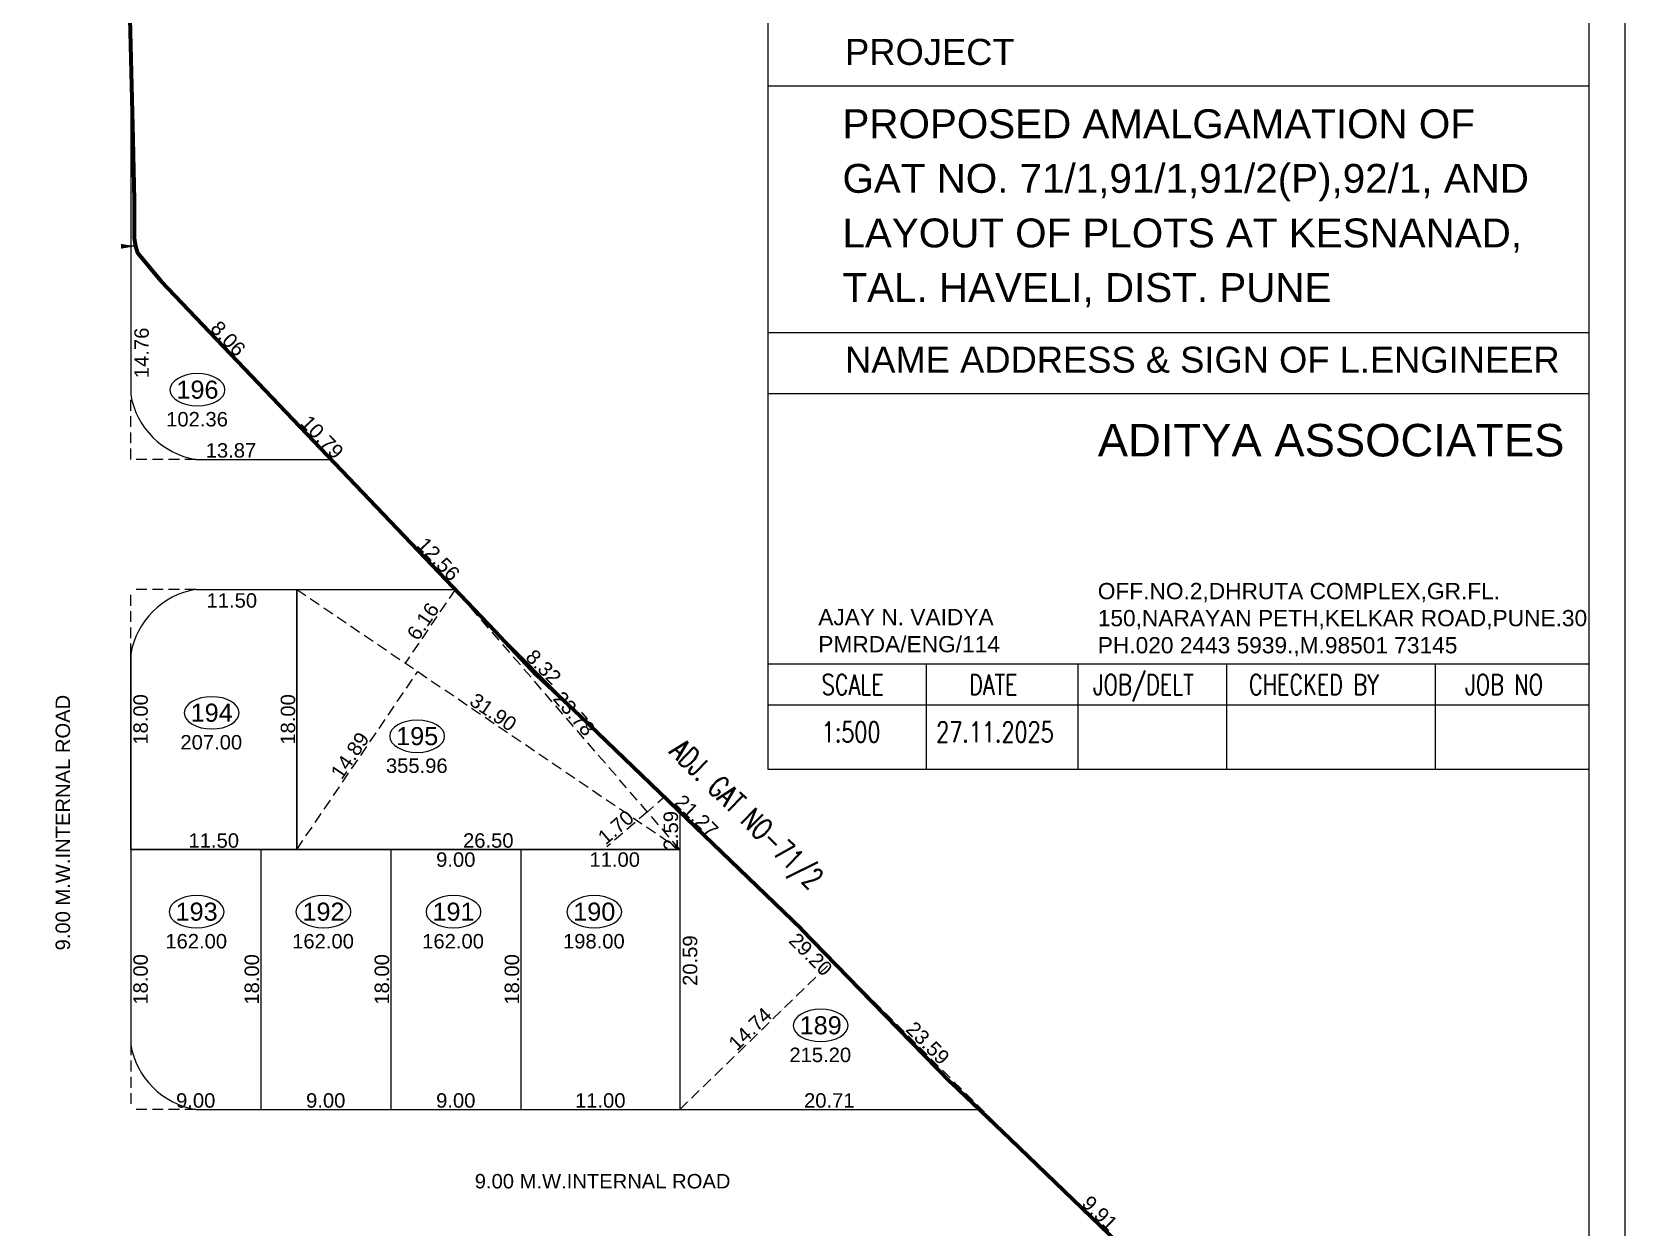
# Model space of a CAD drawing. Header units: millimetres. Extents: x 9625 to 10808, y -1607 to -1252.
# Drawn here: x 10697.8 to 10808.1, y -1506.3 to -1423.5 of the extents above; entities that cross this region are included whole.
import ezdxf

# ---------------------------------------------------------------- set-up
doc = ezdxf.new("R2010")
doc.units = ezdxf.units.MM
doc.header["$LTSCALE"] = 3
doc.header["$MEASUREMENT"] = 0
doc.header["$PDMODE"] = 35
doc.header["$PDSIZE"] = 1
doc.linetypes.add('HIDDEN', pattern=[0.375, 0.25, -0.125])
doc.layers.get('Defpoints').update_dxf_attribs({"linetype": 'HIDDEN'})
for name, color, linetype in [('DIM', 8, 'HIDDEN'), ('DIM1', 8, 'Continuous'), ('NAME', 7, 'Continuous'), ('PLOT TEXT', 3, 'Continuous'), ('Text', 3, 'Continuous'), ('WALL', 6, 'Continuous')]:
    doc.layers.add(name, color=color, linetype=linetype)
doc.styles.add('ARIAL', font='arial.ttf')
doc.styles.add('ROMANS', font='romans__.ttf', dxfattribs={"width": 0.75})
doc.styles.get("Standard").update_dxf_attribs({"font": 'arial.ttf'})
doc.dimstyles.new('ISO-25', dxfattribs={"dimtxt": 1, "dimasz": 1, "dimexe": 0, "dimexo": 0, "dimgap": 0.1, "dimtad": 1, "dimzin": 0, "dimdsep": 46, "dimtxsty": 'Standard', "dimblk": 'NONE', "dimcen": 2.5, "dimse1": 1, "dimse2": 1, "dimclrd": 256, "dimclre": 256, "dimclrt": 3, "dimadec": 0, "dimazin": 0, "dimtfac": 1, "dimtmove": 0, "dimatfit": 3, "dimfxl": 1, "dimarcsym": 0})
doc.dimstyles.get("Standard").update_dxf_attribs({"dimtxt": 1, "dimasz": 0, "dimexe": 0, "dimexo": 0, "dimgap": 0.1, "dimtad": 1, "dimzin": 0, "dimdsep": 46, "dimtxsty": 'Standard', "dimcen": 0, "dimse1": 1, "dimse2": 1, "dimsd1": 1, "dimsd2": 1, "dimclrd": 256, "dimclre": 256, "dimclrt": 3, "dimadec": 0, "dimazin": 0, "dimtfac": 1, "dimtix": 1, "dimtofl": 0, "dimtmove": 2, "dimatfit": 3, "dimfxl": 1, "dimtolj": 1, "dimtzin": 0, "dimlwd": -1, "dimlwe": -1, "dimarcsym": 0})

# ---------------------------------------------------------------- blocks, each defined once
blk = doc.blocks.new('*D1698')
at = {"layer": 'Defpoints', "color": 0}
for p in [(10724.5, -1467.78), (10724.5, -1467.78), (10716.13, -1480.1)]:
    blk.add_point(p, dxfattribs=at)
at = {"layer": 'DIM', "lineweight": -2}
blk.add_line((10716.13, -1480.1), (10724.5, -1467.78), dxfattribs=at)
at = {"layer": 'DIM', "color": 3, "insert": (10719.81, -1473.6), "char_height": 1, "attachment_point": 5, "rotation": 55.8139}
blk.add_mtext('14.89', dxfattribs=at)
blk = doc.blocks.new('_None')
blk = doc.blocks.new('*D1697')
at = {"layer": 'Defpoints', "color": 0}
for p in [(10727.09, -1462.1), (10723.63, -1467.2), (10723.63, -1467.2)]:
    blk.add_point(p, dxfattribs=at)
at = {"layer": 'DIM', "lineweight": -2}
blk.add_line((10727.09, -1462.1), (10723.63, -1467.2), dxfattribs=at)
at = {"layer": 'DIM', "color": 3, "insert": (10724.86, -1464.31), "char_height": 1, "attachment_point": 5, "rotation": 55.8139}
blk.add_mtext('6.16', dxfattribs=at)
blk = doc.blocks.new('*D1952')
at = {"layer": 'Defpoints', "color": 0}
for p in [(10716.13, -1462.1), (10742.63, -1480.1), (10742.63, -1480.1)]:
    blk.add_point(p, dxfattribs=at)
at = {"layer": 'DIM', "lineweight": -2}
blk.add_line((10716.13, -1462.1), (10742.63, -1480.1), dxfattribs=at)
at = {"layer": 'DIM', "color": 3, "insert": (10729.72, -1470.6), "char_height": 1, "attachment_point": 5, "rotation": 325.8139}
blk.add_mtext('31.90', dxfattribs=at)
blk = doc.blocks.new('*D1695')
at = {"layer": 'Defpoints', "color": 0}
for p in [(10716.13, -1462.1), (10716.13, -1462.1), (10716.13, -1480.1)]:
    blk.add_point(p, dxfattribs=at)
at = {"layer": 'DIM', "lineweight": -2}
blk.add_line((10716.13, -1480.1), (10716.13, -1462.1), dxfattribs=at)
at = {"layer": 'DIM', "color": 3, "insert": (10715.52, -1471.1), "char_height": 1, "attachment_point": 5, "rotation": 90}
blk.add_mtext('18.00', dxfattribs=at)
blk = doc.blocks.new('*D1953')
at = {"layer": 'Defpoints', "color": 0}
for p in [(10735.29, -1503.7), (10739.29, -1503.7), (10739.29, -1503.7)]:
    blk.add_point(p, dxfattribs=at)
at = {"layer": 'DIM1', "color": 3, "insert": (10737.29, -1503.08), "char_height": 1, "attachment_point": 5}
blk.add_mtext('\\A1;9.00 M.W.INTERNAL ROAD', dxfattribs=at)
blk = doc.blocks.new('*D1552')
at = {"layer": 'Defpoints', "color": 0}
for p in [(10740.39, -1477.5), (10742.63, -1477.51), (10741.35, -1478.61)]:
    blk.add_point(p, dxfattribs=at)
at = {"layer": 'DIM', "lineweight": -2}
for p, q in [((10741.67, -1476.39), (10740.39, -1477.5)), ((10740.39, -1477.5), (10737.59, -1479.92))]:
    blk.add_line(p, q, dxfattribs=at)
at = {"layer": 'DIM', "color": 3, "insert": (10738.21, -1478.57), "char_height": 1, "attachment_point": 5, "rotation": 40.8032}
blk.add_mtext('1.70', dxfattribs=at)
blk = doc.blocks.new('*D1551')
at = {"layer": 'Defpoints', "color": 0}
for p in [(10727.09, -1462.1), (10727.09, -1462.1), (10742.63, -1480.1)]:
    blk.add_point(p, dxfattribs=at)
at = {"layer": 'DIM', "lineweight": -2}
blk.add_line((10742.63, -1480.1), (10727.09, -1462.1), dxfattribs=at)
at = {"layer": 'DIM', "color": 3, "insert": (10735.32, -1470.7), "char_height": 1, "attachment_point": 5, "rotation": 310.8032}
blk.add_mtext('23.78', dxfattribs=at)
blk = doc.blocks.new('*D1512')
at = {"layer": 'Defpoints', "color": 0}
for p in [(10704.63, -1438.34), (10704.63, -1438.34), (10704.63, -1453.1)]:
    blk.add_point(p, dxfattribs=at)
at = {"layer": 'WALL', "color": 3, "lineweight": 25, "insert": (10705.39, -1445.72), "char_height": 1, "attachment_point": 5, "rotation": 90}
blk.add_mtext('\\A1;14.76', dxfattribs=at)
blk = doc.blocks.new('*D1511')
at = {"layer": 'Defpoints', "color": 0}
for p in [(10704.63, -1453.1), (10718.5, -1453.09), (10718.5, -1453.09)]:
    blk.add_point(p, dxfattribs=at)
at = {"layer": 'WALL', "color": 3, "lineweight": 25, "insert": (10711.57, -1452.48), "char_height": 1, "attachment_point": 5, "rotation": 0.052}
blk.add_mtext('\\A1;13.87', dxfattribs=at)
blk = doc.blocks.new('*D1510')
at = {"layer": 'Defpoints', "color": 0}
for p in [(10742.63, -1477.51), (10742.63, -1477.51), (10742.63, -1480.1)]:
    blk.add_point(p, dxfattribs=at)
at = {"layer": 'DIM1', "color": 3, "insert": (10742.02, -1478.8), "char_height": 1, "attachment_point": 5, "rotation": 90}
blk.add_mtext('\\A1;2.59', dxfattribs=at)
blk = doc.blocks.new('*D1931')
at = {"layer": 'Defpoints', "color": 0}
for p in [(10704.63, -1462.1), (10716.13, -1462.1), (10716.13, -1462.1)]:
    blk.add_point(p, dxfattribs=at)
at = {"layer": 'WALL', "color": 3, "lineweight": 25, "insert": (10711.63, -1462.87), "char_height": 1, "attachment_point": 5}
blk.add_mtext('\\A1;11.50', dxfattribs=at)
blk = doc.blocks.new('*D1509')
at = {"layer": 'Defpoints', "color": 0}
for p in [(10704.63, -1462.1), (10704.63, -1462.1), (10704.63, -1480.1)]:
    blk.add_point(p, dxfattribs=at)
at = {"layer": 'WALL', "color": 3, "lineweight": 25, "insert": (10705.32, -1471.1), "char_height": 1, "attachment_point": 5, "rotation": 90}
blk.add_mtext('\\A1;18.00', dxfattribs=at)
blk = doc.blocks.new('*D1508')
at = {"layer": 'Defpoints', "color": 0}
for p in [(10731.63, -1480.1), (10742.63, -1480.1), (10742.63, -1480.1)]:
    blk.add_point(p, dxfattribs=at)
at = {"layer": 'DIM1', "color": 3, "insert": (10738.13, -1480.81), "char_height": 1, "attachment_point": 5}
blk.add_mtext('\\A1;11.00', dxfattribs=at)
blk = doc.blocks.new('*D1507')
at = {"layer": 'Defpoints', "color": 0}
for p in [(10722.63, -1480.1), (10731.63, -1480.1), (10731.63, -1480.1)]:
    blk.add_point(p, dxfattribs=at)
at = {"layer": 'DIM1', "color": 3, "insert": (10727.13, -1480.81), "char_height": 1, "attachment_point": 5}
blk.add_mtext('\\A1;9.00', dxfattribs=at)
blk = doc.blocks.new('*D1506')
at = {"layer": 'Defpoints', "color": 0}
for p in [(10716.13, -1480.1), (10742.63, -1480.1), (10742.63, -1480.1)]:
    blk.add_point(p, dxfattribs=at)
at = {"layer": 'DIM1', "color": 3, "insert": (10729.38, -1479.49), "char_height": 1, "attachment_point": 5}
blk.add_mtext('\\A1;26.50', dxfattribs=at)
blk = doc.blocks.new('*D1932')
at = {"layer": 'Defpoints', "color": 0}
for p in [(10704.63, -1480.1), (10716.13, -1480.1), (10716.13, -1480.1)]:
    blk.add_point(p, dxfattribs=at)
at = {"layer": 'DIM1', "color": 3, "insert": (10710.38, -1479.49), "char_height": 1, "attachment_point": 5}
blk.add_mtext('\\A1;11.50', dxfattribs=at)
blk = doc.blocks.new('*D1505')
at = {"layer": 'Defpoints', "color": 0}
for p in [(10704.63, -1480.1), (10704.63, -1480.1), (10704.63, -1498.1)]:
    blk.add_point(p, dxfattribs=at)
at = {"layer": 'DIM1', "color": 3, "insert": (10705.32, -1489.1), "char_height": 1, "attachment_point": 5, "rotation": 90}
blk.add_mtext('\\A1;18.00', dxfattribs=at)
blk = doc.blocks.new('*D1504')
at = {"layer": 'Defpoints', "color": 0}
for p in [(10713.63, -1480.1), (10713.63, -1480.1), (10713.63, -1498.1)]:
    blk.add_point(p, dxfattribs=at)
at = {"layer": 'DIM1', "color": 3, "insert": (10713.02, -1489.1), "char_height": 1, "attachment_point": 5, "rotation": 90}
blk.add_mtext('\\A1;18.00', dxfattribs=at)
blk = doc.blocks.new('*D1503')
at = {"layer": 'Defpoints', "color": 0}
for p in [(10722.63, -1480.1), (10722.63, -1480.1), (10722.63, -1498.1)]:
    blk.add_point(p, dxfattribs=at)
at = {"layer": 'DIM1', "color": 3, "insert": (10722.02, -1489.1), "char_height": 1, "attachment_point": 5, "rotation": 90}
blk.add_mtext('\\A1;18.00', dxfattribs=at)
blk = doc.blocks.new('*D1502')
at = {"layer": 'Defpoints', "color": 0}
for p in [(10731.63, -1480.1), (10731.63, -1498.1), (10731.63, -1498.1)]:
    blk.add_point(p, dxfattribs=at)
at = {"layer": 'DIM1', "color": 3, "insert": (10731.02, -1489.1), "char_height": 1, "attachment_point": 5, "rotation": 90}
blk.add_mtext('\\A1;18.00', dxfattribs=at)
blk = doc.blocks.new('*D1501')
at = {"layer": 'Defpoints', "color": 0}
for p in [(10742.63, -1477.51), (10742.63, -1477.51), (10742.63, -1498.1)]:
    blk.add_point(p, dxfattribs=at)
at = {"layer": 'DIM1', "color": 3, "insert": (10743.35, -1487.8), "char_height": 1, "attachment_point": 5, "rotation": 90}
blk.add_mtext('\\A1;20.59', dxfattribs=at)
blk = doc.blocks.new('*D1500')
at = {"layer": 'Defpoints', "color": 0}
for p in [(10742.63, -1498.1), (10763.34, -1498.1), (10763.34, -1498.1)]:
    blk.add_point(p, dxfattribs=at)
at = {"layer": 'DIM1', "color": 3, "insert": (10752.98, -1497.49), "char_height": 1, "attachment_point": 5}
blk.add_mtext('\\A1;20.71', dxfattribs=at)
blk = doc.blocks.new('*D1499')
at = {"layer": 'Defpoints', "color": 0}
for p in [(10731.63, -1498.1), (10742.63, -1498.1), (10742.63, -1498.1)]:
    blk.add_point(p, dxfattribs=at)
at = {"layer": 'DIM1', "color": 3, "insert": (10737.13, -1497.49), "char_height": 1, "attachment_point": 5}
blk.add_mtext('\\A1;11.00', dxfattribs=at)
blk = doc.blocks.new('*D1498')
at = {"layer": 'Defpoints', "color": 0}
for p in [(10722.63, -1498.1), (10731.63, -1498.1), (10731.63, -1498.1)]:
    blk.add_point(p, dxfattribs=at)
at = {"layer": 'DIM1', "color": 3, "insert": (10727.13, -1497.49), "char_height": 1, "attachment_point": 5}
blk.add_mtext('\\A1;9.00', dxfattribs=at)
blk = doc.blocks.new('*D1497')
at = {"layer": 'Defpoints', "color": 0}
for p in [(10713.63, -1498.1), (10722.63, -1498.1), (10722.63, -1498.1)]:
    blk.add_point(p, dxfattribs=at)
at = {"layer": 'DIM1', "color": 3, "insert": (10718.13, -1497.49), "char_height": 1, "attachment_point": 5}
blk.add_mtext('\\A1;9.00', dxfattribs=at)
blk = doc.blocks.new('*D1496')
at = {"layer": 'Defpoints', "color": 0}
for p in [(10704.63, -1498.1), (10713.63, -1498.1), (10713.63, -1498.1)]:
    blk.add_point(p, dxfattribs=at)
at = {"layer": 'DIM1', "color": 3, "insert": (10709.13, -1497.49), "char_height": 1, "attachment_point": 5}
blk.add_mtext('\\A1;9.00', dxfattribs=at)
blk = doc.blocks.new('*D364')
at = {"layer": 'Defpoints', "color": 0}
for p in [(10767.71, -1502.28), (10774.85, -1509.16), (10774.85, -1509.16)]:
    blk.add_point(p, dxfattribs=at)
at = {"layer": 'DIM', "lineweight": -2}
blk.add_line((10767.71, -1502.28), (10774.85, -1509.16), dxfattribs=at)
at = {"layer": 'DIM', "color": 3, "insert": (10771.7, -1505.28), "char_height": 1, "attachment_point": 5, "rotation": 316.0495}
blk.add_mtext('9.91', dxfattribs=at)
blk = doc.blocks.new('*D361')
at = {"layer": 'Defpoints', "color": 0}
for p in [(10713.71, -1448.07), (10713.71, -1448.07), (10721.16, -1455.87)]:
    blk.add_point(p, dxfattribs=at)
at = {"layer": 'DIM', "lineweight": -2}
blk.add_line((10721.16, -1455.87), (10713.71, -1448.07), dxfattribs=at)
at = {"layer": 'DIM', "color": 3, "insert": (10717.88, -1451.55), "char_height": 1, "attachment_point": 5, "rotation": 313.6381}
blk.add_mtext('10.79', dxfattribs=at)
blk = doc.blocks.new('*D360')
at = {"layer": 'Defpoints', "color": 0}
for p in [(10721.16, -1455.87), (10721.16, -1455.87), (10729.82, -1464.97)]:
    blk.add_point(p, dxfattribs=at)
at = {"layer": 'DIM', "lineweight": -2}
blk.add_line((10729.82, -1464.97), (10721.16, -1455.87), dxfattribs=at)
at = {"layer": 'DIM', "color": 3, "insert": (10725.93, -1460), "char_height": 1, "attachment_point": 5, "rotation": 313.6254}
blk.add_mtext('12.56', dxfattribs=at)
blk = doc.blocks.new('*D359')
at = {"layer": 'Defpoints', "color": 0}
for p in [(10729.82, -1464.97), (10729.82, -1464.97), (10735.71, -1470.84)]:
    blk.add_point(p, dxfattribs=at)
at = {"layer": 'DIM', "lineweight": -2}
blk.add_line((10735.71, -1470.84), (10729.82, -1464.97), dxfattribs=at)
at = {"layer": 'DIM', "color": 3, "insert": (10733.2, -1467.47), "char_height": 1, "attachment_point": 5, "rotation": 315.0599}
blk.add_mtext('8.32', dxfattribs=at)
blk = doc.blocks.new('*D358')
at = {"layer": 'Defpoints', "color": 0}
for p in [(10735.71, -1470.84), (10735.72, -1470.83), (10751.03, -1485.6)]:
    blk.add_point(p, dxfattribs=at)
at = {"layer": 'DIM', "lineweight": -2}
blk.add_line((10751.04, -1485.59), (10735.72, -1470.83), dxfattribs=at)
at = {"layer": 'DIM', "color": 3, "insert": (10743.8, -1477.78), "char_height": 1, "attachment_point": 5, "rotation": 316.078}
blk.add_mtext('21.27', dxfattribs=at)
blk = doc.blocks.new('*D357')
at = {"layer": 'Defpoints', "color": 0}
for p in [(10751.03, -1485.6), (10751.03, -1485.6), (10767.71, -1502.28)]:
    blk.add_point(p, dxfattribs=at)
at = {"layer": 'DIM', "lineweight": -2}
blk.add_line((10767.71, -1502.28), (10751.03, -1485.6), dxfattribs=at)
at = {"layer": 'DIM', "color": 3, "insert": (10759.8, -1493.51), "char_height": 1, "attachment_point": 5, "rotation": 314.9893}
blk.add_mtext('23.59', dxfattribs=at)
blk = doc.blocks.new('*D228')
at = {"layer": 'Defpoints', "color": 0}
for p in [(10708.15, -1442.24), (10708.15, -1442.24), (10713.71, -1448.07)]:
    blk.add_point(p, dxfattribs=at)
at = {"layer": 'DIM1', "color": 3, "insert": (10711.37, -1444.73), "char_height": 1, "attachment_point": 5, "rotation": 313.6553}
blk.add_mtext('\\A1;8.06', dxfattribs=at)
blk = doc.blocks.new('*D1935')
at = {"layer": 'Defpoints', "color": 0}
for p in [(10742.63, -1477.51), (10763.34, -1498.1), (10763.34, -1498.1)]:
    blk.add_point(p, dxfattribs=at)
at = {"layer": 'DIM1', "color": 3, "insert": (10751.69, -1487.37), "char_height": 1, "attachment_point": 5, "rotation": 315.1561}
blk.add_mtext('\\A1;29.20', dxfattribs=at)
blk = doc.blocks.new('*D1936')
at = {"layer": 'Defpoints', "color": 0}
for p in [(10753.2, -1487.83), (10753.2, -1487.83), (10742.63, -1498.1)]:
    blk.add_point(p, dxfattribs=at)
at = {"layer": 'DIM', "lineweight": -2}
blk.add_line((10742.63, -1498.1), (10753.2, -1487.83), dxfattribs=at)
at = {"layer": 'DIM', "color": 3, "insert": (10747.5, -1492.53), "char_height": 1, "attachment_point": 5, "rotation": 44.1829}
blk.add_mtext('14.74', dxfattribs=at)

msp = doc.modelspace()

# ---------------------------------------------------------------- linework, layer by layer
at = {"layer": 'PLOT TEXT', "extrusion": (0, 0, -1)}
for centre in [(10709.25, -1448.2753), (10710.2358, -1470.6426), (10724.4588, -1472.2646), (10709.1921, -1484.4179), (10717.9711, -1484.4179), (10726.9711, -1484.4179), (10736.7148, -1484.4179), (10752.3849, -1492.2872)]:
    msp.add_ellipse(centre, major_axis=(1.9004, 0), ratio=0.58828049, dxfattribs=at)
at = {"layer": 'Text'}
for p, q in [((10748.7449, -1474.5574), (10748.7449, -1254.5859)), ((10805.5631, -1427.249), (10748.7449, -1427.249)), ((10805.5631, -1444.344), (10748.7449, -1444.344)), ((10805.5631, -1448.561), (10748.7449, -1448.561)), ((10805.5631, -1467.2683), (10748.7449, -1467.2683)), ((10759.6834, -1467.2683), (10759.6834, -1474.5574)), ((10770.182, -1467.2683), (10770.182, -1474.5574)), ((10780.4823, -1467.2683), (10780.4823, -1474.5574)), ((10794.923, -1467.2683), (10794.923, -1474.5574)), ((10805.5631, -1470.111), (10748.7449, -1470.111)), ((10805.5631, -1474.5574), (10748.7449, -1474.5574))]:
    msp.add_line(p, q, dxfattribs=at)
at = {"layer": 'WALL', "lineweight": 25}
for p, q in [((10704.6314, -1425.1876), (10704.6314, -1448.6009)), ((10709.1314, -1453.1009), (10718.5131, -1453.1009)), ((10709.1314, -1462.1009), (10727.0924, -1462.1009)), ((10716.1314, -1462.1009), (10716.1314, -1480.1009)), ((10704.6314, -1466.6009), (10704.6314, -1493.6009)), ((10742.6314, -1477.5063), (10742.6314, -1498.1009)), ((10704.6314, -1480.1009), (10742.6314, -1480.1009)), ((10713.6314, -1480.1009), (10713.6314, -1498.1009)), ((10722.6314, -1480.1009), (10722.6314, -1498.1009)), ((10731.6314, -1480.1009), (10731.6314, -1498.1009)), ((10709.1314, -1498.1009), (10763.3386, -1498.1009))]:
    msp.add_line(p, q, dxfattribs=at)
at = {"layer": 'WALL', "linetype": 'HIDDEN', "lineweight": 25}
for p, q in [((10704.6314, -1453.1009), (10704.6314, -1448.6009)), ((10709.1314, -1453.1009), (10704.6314, -1453.1009)), ((10704.6314, -1466.6009), (10704.6314, -1462.1009)), ((10709.1314, -1462.1009), (10704.6314, -1462.1009)), ((10704.6314, -1493.6009), (10704.6314, -1498.1009)), ((10709.1314, -1498.1009), (10704.6314, -1498.1009))]:
    msp.add_line(p, q, dxfattribs=at)
at = {"layer": 'WALL', "color": 8}
msp.add_lwpolyline([(10100.0905, -1603.0802), (10808.0631, -1603.0802), (10808.0631, -1252.0859), (10100.0905, -1252.0859)], close=True, dxfattribs=at)
at = {"layer": 'WALL'}
for points in [[(10104.0905, -1600.5802), (10805.5631, -1600.5802), (10805.5631, -1254.5859), (10104.0905, -1254.5859)], [(10716.1314, -1462.1009), (10727.0924, -1462.1009), (10735.722, -1470.8323), (10742.6314, -1477.5063), (10742.6314, -1480.1009), (10716.1314, -1480.1009)]]:
    msp.add_lwpolyline(points, close=True, dxfattribs=at)
at = {"layer": 'WALL', "color": 5, "linetype": 'Continuous', "lineweight": 70}
msp.add_lwpolyline([(10704.5691, -1422.5784), (10704.7688, -1430.95), (10704.8759, -1435.1532), (10704.8705, -1437.7848), (10704.9627, -1438.3385), (10705.097, -1438.7974), (10706.7368, -1440.758), (10709.6087, -1443.7629), (10721.1569, -1455.8736), (10729.8234, -1464.9662), (10732.7223, -1468.0275), (10735.7121, -1470.8426), (10751.0336, -1485.5981), (10755.9323, -1490.6386), (10761.3829, -1496.2469), (10765.4847, -1500.1356), (10774.846, -1509.1601)], dxfattribs=at)
at = {"layer": 'WALL', "lineweight": 25}
msp.add_lwpolyline([(10709.1314, -1462.1009), (10716.1314, -1462.1009), (10716.1314, -1480.1009), (10704.6314, -1480.1009), (10704.6314, -1466.6009)], dxfattribs=at)
for centre, start, end in [((10710.033, -1447.6994), 189.475941, 260.524059), ((10710.033, -1467.5025), 99.475941, 170.524059), ((10710.033, -1492.6994), 189.475941, 260.524059)]:
    msp.add_arc(centre, 5.4763, start, end, dxfattribs=at)

# ---------------------------------------------------------------- texts
at = {"layer": 'NAME', "color": 3, "style": 'ROMANS', "width": 0.7}
msp.add_text('ADJ. GAT NO-71/2', height=1.5, rotation=315.701797, dxfattribs=at).set_placement((10741.85, -1473.4098, -353.1026))
at = {"layer": 'PLOT TEXT', "linetype": 'Continuous', "attachment_point": 5, "style": 'ARIAL'}
for s, insert, char_height in [('\\A1;196', (10709.25, -1448.2753), 1.25), ('\\A1;102.36', (10709.2212, -1450.3209), 1), ('\\A1;194', (10710.2358, -1470.6426), 1.25), ('\\A1;195', (10724.4588, -1472.2646), 1.25), ('\\A1;207.00', (10710.207, -1472.6882), 1), ('\\A1;355.96', (10724.43, -1474.3101), 1), ('\\A1;193', (10709.1921, -1484.4179), 1.25), ('\\A1;192', (10717.9711, -1484.4179), 1.25), ('\\A1;191', (10726.9711, -1484.4179), 1.25), ('\\A1;190', (10736.7148, -1484.4179), 1.25), ('\\A1;162.00', (10709.1634, -1486.4635), 1), ('\\A1;162.00', (10717.9424, -1486.4635), 1), ('\\A1;162.00', (10726.9424, -1486.4635), 1), ('\\A1;198.00', (10736.686, -1486.4635), 1), ('\\A1;189', (10752.3849, -1492.2872), 1.25), ('\\A1;215.20', (10752.3561, -1494.3328), 1)]:
    msp.add_mtext(s, dxfattribs=dict(at, insert=insert, char_height=char_height))
at = {"layer": 'Text', "color": 6}
for s, height, p in [('PROJECT', 1.8, (10754.0725, -1425.7813)), ('PROPOSED AMALGAMATION OF ', 2, (10753.8924, -1430.8569)), ('GAT NO. 71/1,91/1,91/2(P),92/1, AND', 2, (10753.8924, -1434.6369)), ('LAYOUT OF PLOTS AT KESNANAD,', 2, (10753.8924, -1438.4168)), ('TAL. HAVELI, DIST. PUNE', 2, (10753.8924, -1442.1967)), ('NAME ADDRESS & SIGN OF L.ENGINEER', 1.8, (10754.0725, -1447.0933)), ('ADITYA ASSOCIATES', 2.249053, (10771.5644, -1452.8894, 1110.65))]:
    msp.add_text(s, height=height, dxfattribs=at).set_placement(p)
at = {"layer": 'Text', "style": 'ROMANS', "width": 0.75}
for s, p in [('JOB/DELT', (10771.2432, -1469.3863)), ('SCALE', (10752.4561, -1469.3863)), ('DATE', (10762.6579, -1469.3863)), ('CHECKED BY', (10782.0244, -1469.3863)), ('JOB NO', (10796.9993, -1469.3863)), ('1:500', (10752.4561, -1472.6807)), ('27.11.2025', (10760.3813, -1472.6807))]:
    msp.add_text(s, height=1.40566, dxfattribs=at).set_placement(p)
at = {"layer": 'Text', "char_height": 1.124527, "attachment_point": 1}
for s, insert in [('OFF.NO.2,DHRUTA COMPLEX,GR.FL.\\P150,NARAYAN PETH,KELKAR ROAD,PUNE.30\\PPH.020 2443 5939.,M.98501 73145', (10771.5644, -1461.6489, 1110.65)), ('AJAY N. VAIDYA\\PPMRDA/ENG/114', (10752.2201, -1463.4526, 1110.65))]:
    msp.add_mtext(s, dxfattribs=dict(at, insert=insert))
at = {"layer": 'Text', "linetype": 'Continuous', "insert": (10699.9391, -1478.2451), "char_height": 1, "attachment_point": 5, "rotation": 90, "style": 'ARIAL'}
msp.add_mtext('\\A1;9.00 M.W.INTERNAL ROAD', dxfattribs=at)

# ---------------------------------------------------------------- dimensions: what is measured, and where the dimension line sits
at = {"layer": 'DIM'}
for p1, p2, distance, picture, middle in [((10721.1569, -1455.8736), (10713.7116, -1448.0657), 0, '*D361', (10717.8762, -1451.5482)), ((10729.8234, -1464.9662), (10721.1569, -1455.8736), 0, '*D360', (10725.9321, -1459.9986)), ((10716.1314, -1480.1009), (10716.1314, -1462.1009), 0, '*D1695', (10715.5208, -1471.1009)), ((10727.0924, -1462.1009), (10723.6319, -1467.1956), 0, '*D1697', (10724.8571, -1464.3052)), ((10735.7121, -1470.8426), (10729.8234, -1464.9662), 0, '*D359', (10733.1993, -1467.472)), ((10716.1314, -1480.1009), (10724.4978, -1467.7838), 0, '*D1698', (10719.8095, -1473.5993)), ((10751.0336, -1485.5981), (10735.7121, -1470.8426), -0.0143, '*D358', (10743.8004, -1477.7764)), ((10767.7116, -1502.2824), (10751.0336, -1485.5981), 0, '*D357', (10759.8047, -1493.5084)), ((10767.7116, -1502.2824), (10774.846, -1509.1601), 0, '*D364', (10771.7026, -1505.2817))]:
    dim = msp.add_aligned_dim(p1=p1, p2=p2, distance=distance, dimstyle='ISO-25', dxfattribs=at)
    dim.commit()
    dim.dimension.update_dxf_attribs({"geometry": picture, "text_midpoint": middle})
dim = msp.add_aligned_dim(p1=(10716.1314, -1462.1009), p2=(10742.6314, -1480.1009), distance=0, text='31.90', dimstyle='ISO-25', override={"dimtxsty": 'Standard'}, dxfattribs=at)
dim.commit()
dim.dimension.update_dxf_attribs({"geometry": '*D1952', "text_midpoint": (10729.7246, -1470.5956)})
for p1, p2, distance, picture, middle in [((10742.6314, -1480.1009), (10727.0924, -1462.1009), 0, '*D1551', (10735.3243, -1470.7017)), ((10742.6314, -1477.5063), (10741.3479, -1478.6142), -1.4724, '*D1552', (10738.2079, -1478.5732)), ((10742.6314, -1498.1009), (10753.2012, -1487.8284), 0, '*D1936', (10747.4967, -1492.5329))]:
    dim = msp.add_aligned_dim(p1=p1, p2=p2, distance=distance, dimstyle='ISO-25', override={"dimblk": 'None'}, dxfattribs=at)
    dim.commit()
    dim.dimension.update_dxf_attribs({"geometry": picture, "text_midpoint": middle})
at = {"layer": 'DIM1'}
for p1, p2, picture, middle in [((10713.7116, -1448.0657), (10708.1487, -1442.2352), '*D228', (10711.3719, -1444.729)), ((10742.6314, -1480.1009), (10742.6314, -1477.5063), '*D1510', (10742.0208, -1478.8036)), ((10704.6314, -1480.1009), (10716.1314, -1480.1009), '*D1932', (10710.3814, -1479.4904)), ((10716.1314, -1480.1009), (10742.6314, -1480.1009), '*D1506', (10729.3814, -1479.4904)), ((10713.6314, -1498.1009), (10713.6314, -1480.1009), '*D1504', (10713.0208, -1489.1009)), ((10722.6314, -1498.1009), (10722.6314, -1480.1009), '*D1503', (10722.0208, -1489.1009)), ((10731.6314, -1480.1009), (10731.6314, -1498.1009), '*D1502', (10731.0208, -1489.1009)), ((10704.6314, -1498.1009), (10713.6314, -1498.1009), '*D1496', (10709.1314, -1497.4904)), ((10713.6314, -1498.1009), (10722.6314, -1498.1009), '*D1497', (10718.1314, -1497.4904)), ((10722.6314, -1498.1009), (10731.6314, -1498.1009), '*D1498', (10727.1314, -1497.4904)), ((10731.6314, -1498.1009), (10742.6314, -1498.1009), '*D1499', (10737.1314, -1497.4904)), ((10742.6314, -1498.1009), (10763.3386, -1498.1009), '*D1500', (10752.985, -1497.4904))]:
    dim = msp.add_aligned_dim(p1=p1, p2=p2, distance=0, dimstyle='Standard', dxfattribs=at)
    dim.commit()
    dim.dimension.update_dxf_attribs({"geometry": picture, "text_midpoint": middle})
for base, p1, p2, angle, picture, middle, dimtype in [((10742.6314, -1477.5063), (10742.6314, -1498.1009), (10742.6314, -1477.5063), 90, '*D1501', (10743.3503, -1487.8036), 129), ((10763.3386, -1498.1009), (10742.6314, -1477.5063), (10763.3386, -1498.1009), 315.156058, '*D1935', (10751.6905, -1487.3707), 161), ((10704.6314, -1480.1009), (10704.6314, -1498.1009), (10704.6314, -1480.1009), 90, '*D1505', (10705.3165, -1489.1009), 129), ((10731.6314, -1480.1009), (10722.6314, -1480.1009), (10731.6314, -1480.1009), 0, '*D1507', (10727.1314, -1480.8145), 129), ((10742.6314, -1480.1009), (10731.6314, -1480.1009), (10742.6314, -1480.1009), 0, '*D1508', (10738.1314, -1480.8145), 129)]:
    dim = msp.add_linear_dim(base=base, p1=p1, p2=p2, angle=angle, dimstyle='Standard', dxfattribs=at)
    dim.commit()
    dim.dimension.update_dxf_attribs({"geometry": picture, "text_midpoint": middle, "dimtype": dimtype})
dim = msp.add_aligned_dim(p1=(10735.2878, -1503.6986), p2=(10739.2878, -1503.6986), distance=0, text='9.00 M.W.INTERNAL ROAD', dimstyle='Standard', override={"dimtxsty": 'Standard'}, dxfattribs=at)
dim.commit()
dim.dimension.update_dxf_attribs({"geometry": '*D1953', "text_midpoint": (10737.2878, -1503.0812)})
at = {"layer": 'WALL', "linetype": 'HIDDEN', "lineweight": 25}
for base, p1, p2, angle, picture, middle, dimtype in [((10704.6314, -1438.3385), (10704.6314, -1453.1009), (10704.6314, -1438.3385), 90, '*D1512', (10705.3921, -1445.7197), 129), ((10716.1314, -1462.1009), (10704.6314, -1462.1009), (10716.1314, -1462.1009), 0, '*D1931', (10711.6314, -1462.8655), 161), ((10704.6314, -1462.1009), (10704.6314, -1480.1009), (10704.6314, -1462.1009), 90, '*D1509', (10705.3165, -1471.1009), 129)]:
    dim = msp.add_linear_dim(base=base, p1=p1, p2=p2, angle=angle, dimstyle='Standard', dxfattribs=at)
    dim.commit()
    dim.dimension.update_dxf_attribs({"geometry": picture, "text_midpoint": middle, "dimtype": dimtype})
dim = msp.add_aligned_dim(p1=(10704.6314, -1453.1009), p2=(10718.5011, -1453.0884), distance=0, dimstyle='Standard', dxfattribs=at)
dim.commit()
dim.dimension.update_dxf_attribs({"geometry": '*D1511', "text_midpoint": (10711.5657, -1452.4837)})

# ---------------------------------------------------------------- leaders
at = {"layer": 'DIM1'}
msp.add_leader([(10704.9627, -1438.3385), (10704.6314, -1438.3385)], dimstyle='ISO-25', dxfattribs=at)

doc.saveas('drawing.dxf')
